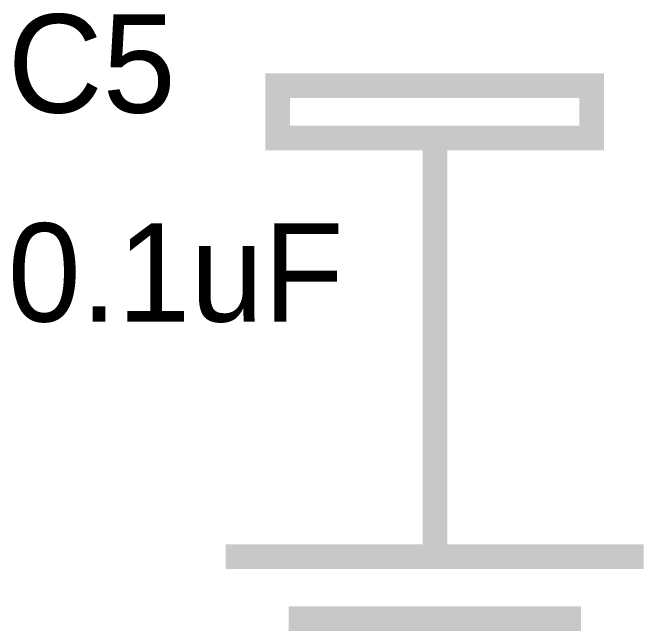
# Model space of a CAD drawing. Header units: inches. Extents: x 0 to 15, y 0 to 9.5.
# Drawn here: x 10.8971 to 11.2049, y 4.3641 to 4.6596 of the extents above; entities that cross this region are included whole.
import ezdxf

# ---------------------------------------------------------------- set-up
doc = ezdxf.new("R2010")
doc.units = ezdxf.units.IN
doc.header["$MEASUREMENT"] = 0
doc.layers.add('Sheet', color=255, linetype='Continuous')

msp = doc.modelspace()

# ---------------------------------------------------------------- linework, layer by layer
at = {"layer": 'Sheet'}
for points in [[(11.02388, 4.62479, 0.0118, 0.0118, 0), (11.17402, 4.62479, 0.0118, 0.0118, 0), (11.17402, 4.59982, 0.0118, 0.0118, 0), (11.02388, 4.59982, 0.0118, 0.0118, 0), (11.02388, 4.62479, 0.0118, 0.0118, 0)], [(11.02388, 4.62479, 0.0039, 0.0039, 0), (11.02388, 4.59982, 0.0039, 0.0039, 0), (11.17402, 4.59982, 0.0039, 0.0039, 0), (11.17402, 4.62479, 0.0039, 0.0039, 0), (11.02388, 4.62479, 0.0039, 0.0039, 0), (11.02388, 4.62479, 0.0039, 0.0039, 0)]]:
    msp.add_lwpolyline(points, format="xyseb", close=True, dxfattribs=at)
for points in [[(11.09913, 4.59982, 0.0118, 0.0118, 0), (11.09913, 4.49994, 0.0118, 0.0118, 0)], [(11.09913, 4.49994, 0.0118, 0.0118, 0), (11.09913, 4.3997, 0.0118, 0.0118, 0)], [(10.99892, 4.3997, 0.0118, 0.0118, 0), (11.19898, 4.3997, 0.0118, 0.0118, 0)], [(11.02902, 4.36996, 0.0118, 0.0118, 0), (11.16888, 4.36996, 0.0118, 0.0118, 0)]]:
    msp.add_lwpolyline(points, format="xyseb", dxfattribs=at)

# ---------------------------------------------------------------- texts
for s, p in [('C5', (10.89468, 4.61194)), ('0.1uF', (10.89468, 4.51206))]:
    msp.add_text(s, height=0.047001, dxfattribs=at).set_placement(p)

doc.saveas('drawing.dxf')
